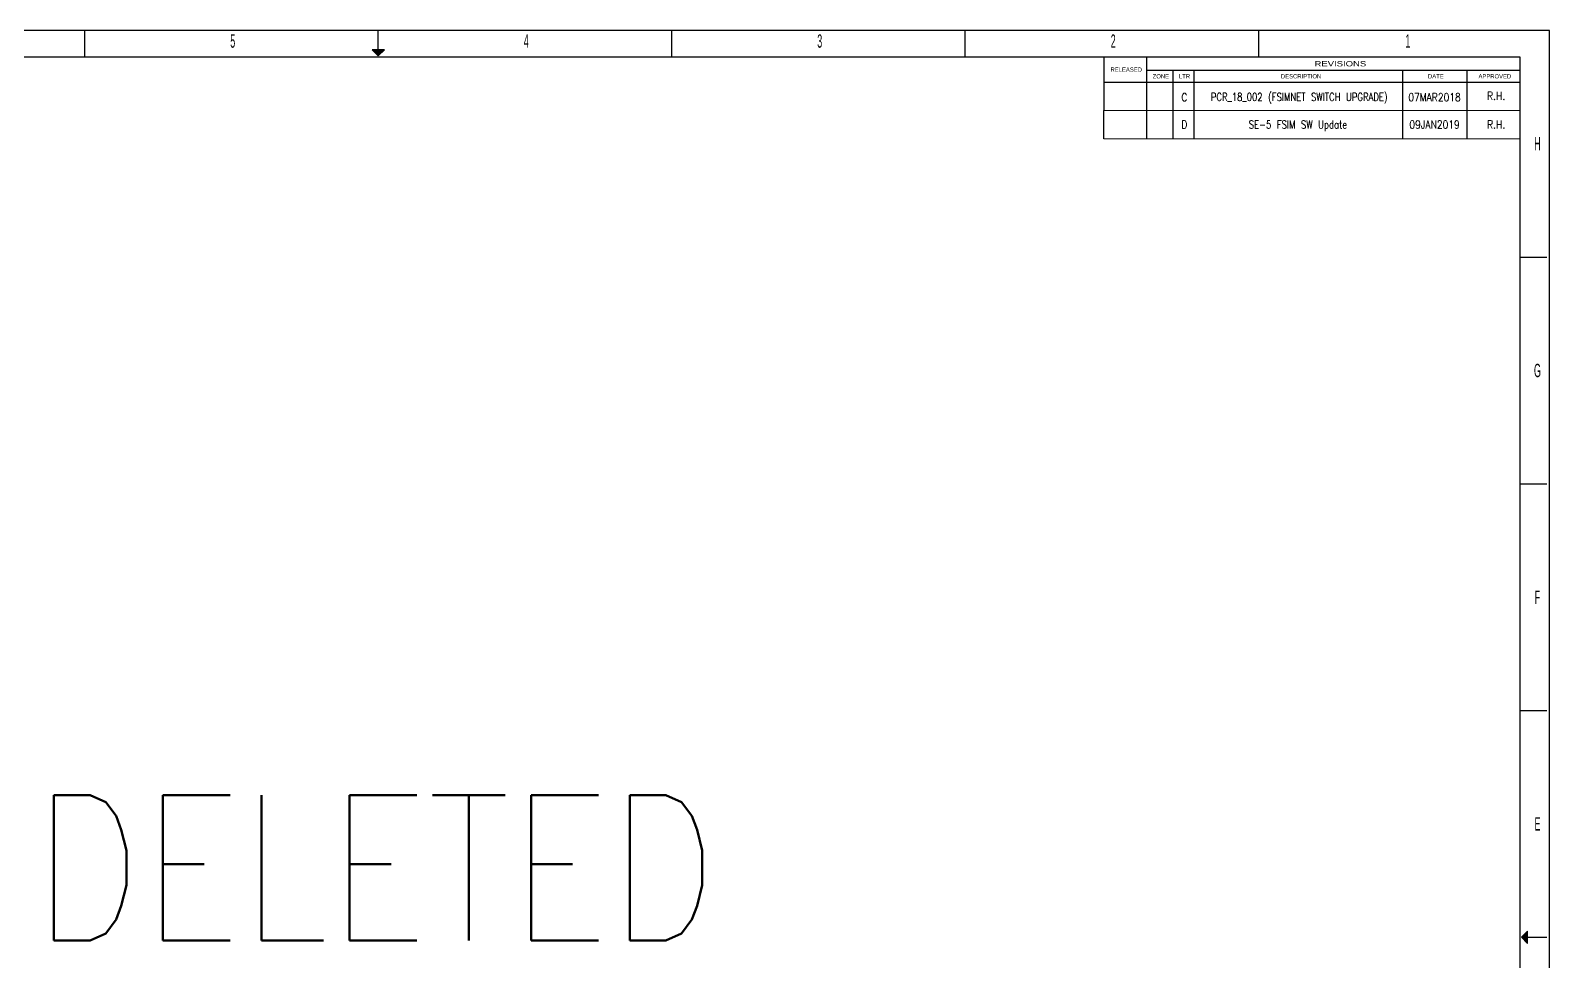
# Model space of a CAD drawing. Header units: inches. Extents: x -0.6 to 43.4, y -0.5 to 33.5.
# Drawn here: x 14.98 to 43.45, y 16.04 to 33.5 of the extents above; entities that cross this region are included whole.
import ezdxf
from ezdxf.enums import TextEntityAlignment as Align

# ---------------------------------------------------------------- set-up
doc = ezdxf.new("R2010")
doc.units = ezdxf.units.IN
doc.header["$MEASUREMENT"] = 0
doc.layers.add('35', color=7, linetype='Continuous')
doc.layers.add('Title', color=6, linetype='Continuous')
doc.styles.add('dgn000', font='dgn000.shx')
doc.styles.get("Standard").update_dxf_attribs({"font": 'txt.shx'})

# ---------------------------------------------------------------- blocks, each defined once
blk = doc.blocks.new('EFORM-W900KK-13-D-0003-0001')
at = {"layer": 'Title'}
for points in [[(21.5, 33.02), (21.384, 33.136), (21.616, 33.136)], [(43.036, 16.384), (42.92, 16.5), (43.036, 16.616)]]:
    blk.add_hatch(color=256, dxfattribs=at).paths.add_polyline_path(points)
for p, q in [((16, 33), (16, 33.5)), ((21.5, 33.136), (21.5, 33.5)), ((27, 33), (27, 33.5)), ((32.5, 33), (32.5, 33.5)), ((38, 33), (38, 33.5)), ((35.096, 33), (35.096, 32)), ((35.9, 32), (35.9, 33)), ((42.9, 32.749), (35.9, 32.749)), ((36.398, 32), (36.398, 32.749)), ((36.787, 32), (36.787, 32.749)), ((40.702, 32), (40.702, 32.749)), ((41.903, 32), (41.903, 32.749)), ((35.096, 32.531), (42.9, 32.531)), ((42.9, 29.25), (43.4, 29.25)), ((43.02, 29.25), (43.4, 29.25)), ((42.9, 25), (43.4, 25)), ((42.9, 20.75), (43.4, 20.75)), ((43.036, 16.5), (43.4, 16.5))]:
    blk.add_line(p, q, dxfattribs=at)
at = {"layer": 'Title', "flags": 128}
for points in [[(-0.55, -0.5), (43.45, -0.5), (43.45, 33.5), (-0.55, 33.5), (-0.55, -0.5)], [(21.5, 33.02), (21.616, 33.136), (21.384, 33.136), (21.5, 33.02)], [(0, 0), (42.9, 0), (42.9, 33), (0, 33), (0, 0)], [(42.92, 16.5), (43.036, 16.384), (43.036, 16.616), (42.92, 16.5)]]:
    blk.add_lwpolyline(points, dxfattribs=at)
at = {"layer": 'Title', "style": 'dgn000'}
for s, height, width, p in [('5', 0.25, 0.500016, (18.772, 33.3)), ('4', 0.25, 0.500016, (24.272, 33.3)), ('3', 0.25, 0.500016, (29.772, 33.3)), ('2', 0.25, 0.500016, (35.272, 33.3)), ('1', 0.25, 0.500016, (40.793, 33.3)), ('RELEASED', 0.08, 1.000008, (35.516, 32.765)), ('REVISIONS', 0.1, 1.331087, (39.529, 32.875)), ('ZONE', 0.08, 0.999992, (36.165, 32.64)), ('DATE', 0.08, 0.999992, (41.318, 32.64)), ('H', 0.25, 0.500016, (43.222, 31.375)), ('G', 0.25, 0.500016, (43.222, 27.125)), ('F', 0.25, 0.500016, (43.222, 22.875)), ('E', 0.25, 0.500016, (43.222, 18.625)), ('E', 0.25, 0.500016, (43.222, 18.625))]:
    blk.add_text(s, height=height, dxfattribs=dict(at, width=width)).set_placement(p, align=Align.MIDDLE_CENTER)
for s, p in [('LTR', (36.608, 32.64)), ('DESCRIPTION', (38.793, 32.64)), ('APPROVED', (42.424, 32.64))]:
    blk.add_text(s, height=0.08, dxfattribs=at).set_placement(p, align=Align.MIDDLE_CENTER)
blk = doc.blocks.new('EFORM-Default')
at = {"layer": 'Title'}
blk.add_blockref('EFORM-W900KK-13-D-0003-0001', (0, 0), dxfattribs=at)

msp = doc.modelspace()

# ---------------------------------------------------------------- linework, layer by layer
at = {"lineweight": 0}
for p, q in [((35.096, 32), (42.9, 32)), ((35.096, 31.469), (42.9, 31.469))]:
    msp.add_line(p, q, dxfattribs=at)
at = {"layer": '35'}
for p, q in [((35.096, 31.469), (35.096, 32)), ((35.9, 31.469), (35.9, 32)), ((36.398, 31.469), (36.398, 32)), ((36.787, 31.469), (36.787, 32)), ((40.702, 31.469), (40.702, 32)), ((41.903, 31.469), (41.903, 32))]:
    msp.add_line(p, q, dxfattribs=at)

# ---------------------------------------------------------------- block references
at = {"layer": 'Title'}
msp.add_blockref('EFORM-Default', (0, 0), dxfattribs=at)

# ---------------------------------------------------------------- texts
at = {"lineweight": 0, "width": 0.790062}
for s, p in [('PCR_18_002 (FSIMNET SWITCH UPGRADE)', (38.758, 32.253)), ('SE-5 FSIM SW Update', (38.733, 31.735))]:
    msp.add_text(s, height=0.14685, rotation=360, dxfattribs=at).set_placement(p, align=Align.MIDDLE_CENTER)
at = {"lineweight": 0, "width": 0.833333}
for s, height, p in [('R.H.', 0.15, (42.448, 32.271)), ('D', 0.15, (36.605, 31.735)), ('09JAN2019', 0.15, (41.294, 31.735)), ('R.H.', 0.15, (42.448, 31.735)), ('DELETED', 2.7219, (21.447, 17.804))]:
    msp.add_text(s, height=height, dxfattribs=at).set_placement(p, align=Align.MIDDLE_CENTER)
at = {"lineweight": 0, "char_height": 0.15, "attachment_point": 5, "line_spacing_factor": 0.6}
for s, insert in [('\\Fsimplex;\\H1x;\\W0.833333;C', (36.605, 32.246)), ('\\Fsimplex;\\H1x;\\W0.833333;07MAR2018', (41.294, 32.246))]:
    msp.add_mtext(s, dxfattribs=dict(at, insert=insert))

doc.saveas('drawing.dxf')
